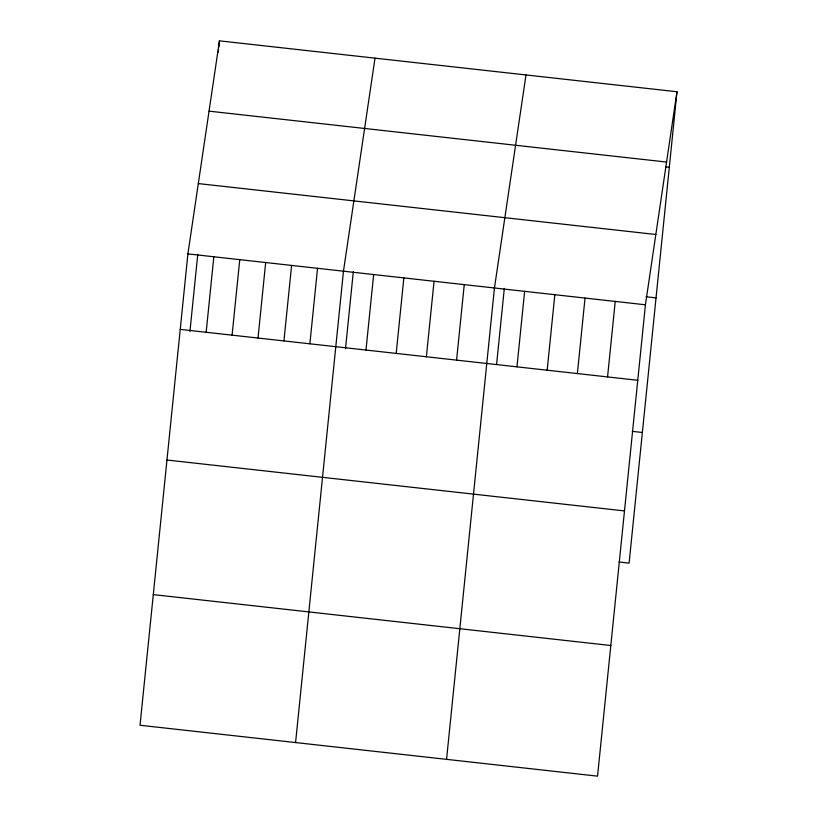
<?xml version="1.0" encoding="UTF-8"?>
<svg xmlns="http://www.w3.org/2000/svg" width="817" height="817" viewBox="0 0 817 817"><rect width="100%" height="100%" fill="white"/><g stroke="black" fill="none" stroke-linecap="round" stroke-linejoin="round"><path stroke-width="1.23" d="M187.9 253.883L140.024 725.251L597.544 776.15L645.43 304.782L676.976 91.749L219.456 40.85L187.9 253.883L645.43 304.782M189.942 331.416L197.765 254.332M218.302 52.176L218.558 49.663M218.813 47.141L219.456 40.85M206.16 332.264L213.829 256.763M232.089 335.154L239.759 259.653M258.009 338.034L265.678 262.533M283.938 340.924L291.608 265.423M309.868 343.804L317.537 268.303M295.58 742.551L343.467 271.193L375.013 58.16M345.499 348.716L353.322 271.632M365.985 350.054L373.655 274.553M396.184 353.414L403.853 277.913M426.382 356.774L434.052 281.273M456.58 360.134L464.25 284.633M446.562 759.35L494.448 287.993L525.995 74.96M496.603 364.29L504.314 288.432M516.967 366.853L524.637 291.352M547.165 370.213L554.835 294.702M577.364 373.573L585.033 298.062M607.562 376.923L615.232 301.422M676.976 91.749L629.1 563.117L619.031 561.994M209.04 111.153L666.57 162.052M665.528 166.831L669.307 167.26M198.317 183.58L655.837 234.489M645.971 296.765L656.041 297.888M180.23 329.384L637.76 380.283M632.297 431.366L642.366 432.479M166.964 460.022L624.484 510.921M153.29 594.613L610.82 645.512"/></g></svg>
